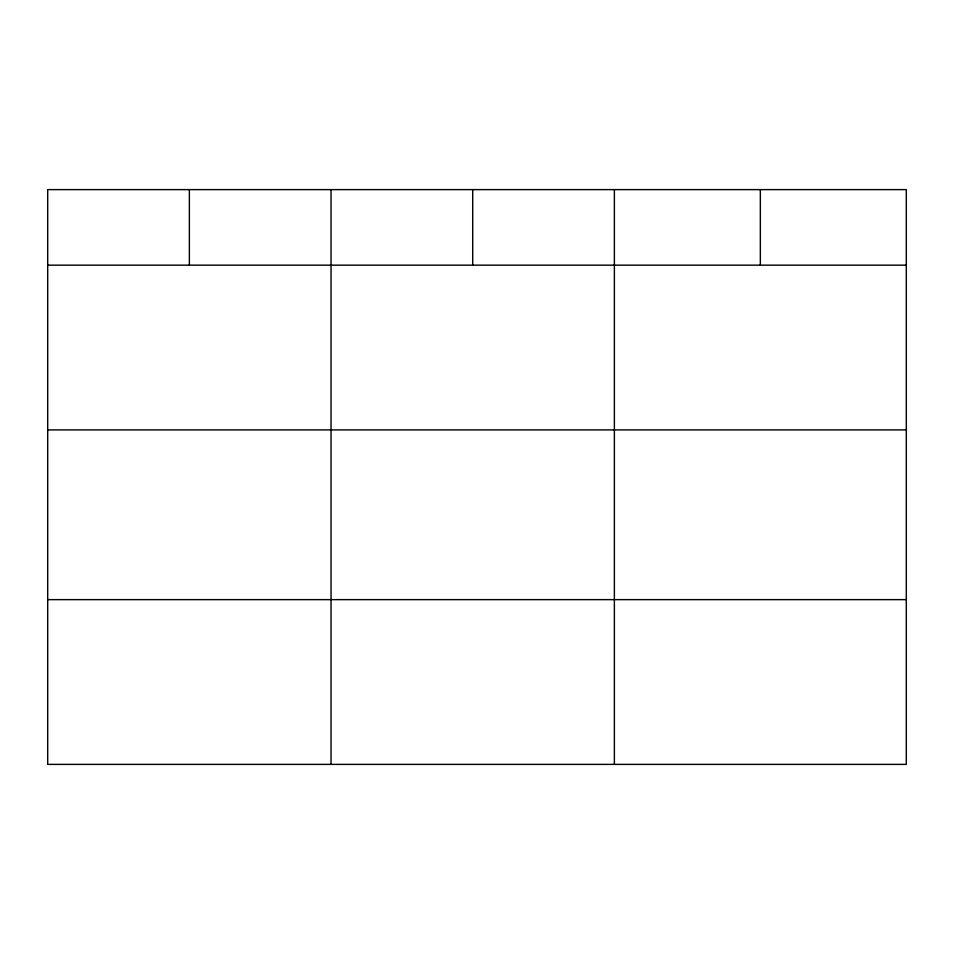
<?xml version="1.0" encoding="UTF-8"?>
<svg xmlns="http://www.w3.org/2000/svg" width="954" height="954" viewBox="0 0 954 954"><rect width="100%" height="100%" fill="white"/><g stroke="black" fill="none" stroke-linecap="round" stroke-linejoin="round"><path stroke-width="1.43" d="M906.3 429.908L906.3 189.619L47.7 189.619L47.7 764.381L906.3 764.381L906.3 429.908L47.7 429.908M47.7 265.164L906.3 265.164M47.7 599.637L906.3 599.637M760.338 189.619L760.338 265.164M614.376 189.619L614.376 764.381M472.707 189.619L472.707 265.164M331.038 189.619L331.038 764.381M189.369 189.619L189.369 265.164"/></g></svg>
